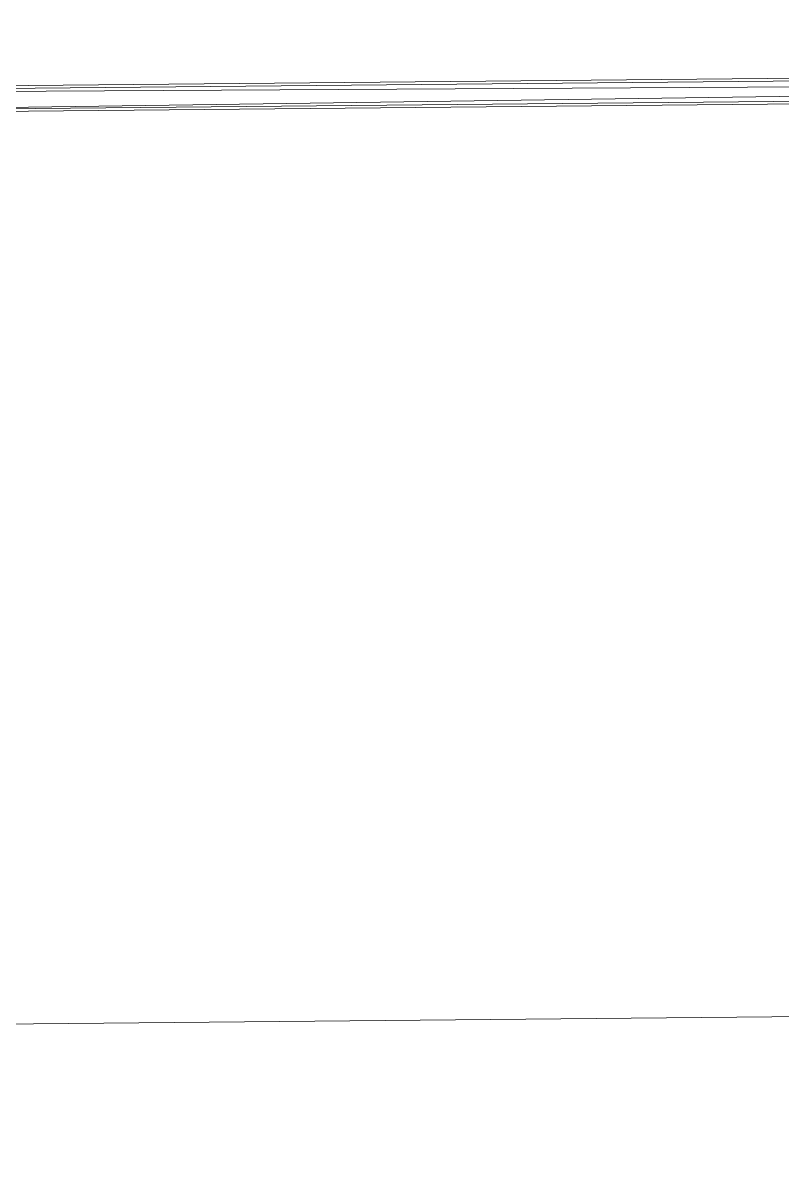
# Model space of a CAD drawing. Header units: millimetres. Extents: x -284281 to 1648660, y -821378 to -151356.
# Drawn here: x -257760 to -257049, y -272028 to -270943 of the extents above; entities that cross this region are included whole.
import ezdxf

# ---------------------------------------------------------------- set-up
doc = ezdxf.new("R2010")
doc.units = ezdxf.units.MM
doc.header["$MEASUREMENT"] = 0
doc.layers.add('Divers - Dessin général', color=7, linetype='Continuous')

# ---------------------------------------------------------------- blocks, each defined once
blk = doc.blocks.new('Forme_74_1')
at = {"color": 7, "linetype": 'Continuous', "lineweight": 20, "flags": 128}
for points in [[(172660.6, -270963.6), (168117, -271006.7)], [(168117, -271008.7), (172660.8, -270982.8)], [(172660.8, -270982.8), (168117.2, -271025.9)]]:
    blk.add_lwpolyline(points, dxfattribs=at)
blk = doc.blocks.new('Forme_75_1')
at = {"color": 7, "linetype": 'Continuous', "lineweight": 20, "flags": 128}
for points in [[(168110, -271004.4), (172659.6, -270961.3)], [(168110.2, -271025.9), (172659.6, -270961.3)], [(168110.3, -271028.4), (172659.9, -270985.3)]]:
    blk.add_lwpolyline(points, dxfattribs=at)

msp = doc.modelspace()

# ---------------------------------------------------------------- linework, layer by layer
at = {"color": 7, "linetype": 'Continuous', "lineweight": 20, "flags": 128}
for points in [[(-258019.29231, -271004.35414), (-253469.69413, -270961.25141)], [(-258019.08828, -271025.88959), (-253469.69413, -270961.25141)], [(-253468.72584, -270963.64234), (-258012.31821, -271006.68818)], [(-258019.06494, -271028.35307), (-253469.46677, -270985.25033)], [(-258012.29932, -271008.6817), (-253468.54394, -270982.84148)], [(-253468.54394, -270982.84148), (-258012.13631, -271025.88732)]]:
    msp.add_lwpolyline(points, dxfattribs=at)
at = {"layer": 'Divers - Dessin général', "color": 14, "linetype": 'Continuous', "lineweight": 5, "true_color": 0x990000}
msp.add_lwpolyline([(-171923.65542, -163437.63526), (-171943.03788, -271067.6377), (-273272.94367, -272027.63374), (-273290.3137, -197317.63509), (-273293.65591, -163437.63526)], close=True, dxfattribs=at)

# ---------------------------------------------------------------- block references
at = {"linetype": 'Continuous', "lineweight": 0}
for name in ['Forme_75_1', 'Forme_74_1']:
    msp.add_blockref(name, (-426129.3317, 0), dxfattribs=at)

doc.saveas('drawing.dxf')
